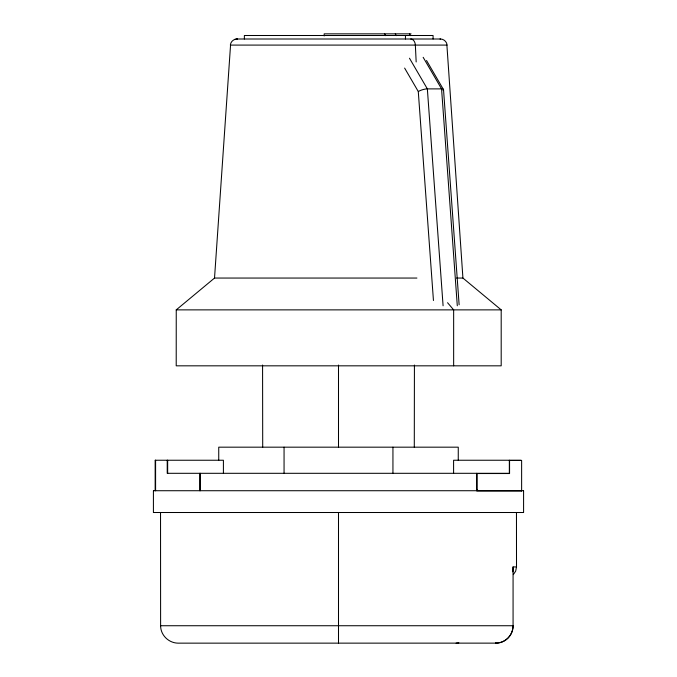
<?xml version="1.0" encoding="UTF-8"?>
<svg xmlns="http://www.w3.org/2000/svg" width="677" height="677" viewBox="0 0 677 677"><rect width="100%" height="100%" fill="white"/><g stroke="black" fill="none" stroke-linecap="round" stroke-linejoin="round"><path stroke-width="1.02" d="M324.173 35.949L324.173 33.85L411.049 33.85M516.466 512.506L516.509 566.937L513.073 566.937L513.073 625.734A17.45 17.306 -85.2 0 1 495.733 643.133L178.017 643.15C168.666 643.006 160.593 635.161 160.61 625.734L160.534 512.506M414.29 447.175L414.426 365.038M446.896 45.088L462.924 278.052L501.192 309.871L501.192 365.825L176.215 365.825L176.248 309.871L214.524 278.052L230.552 45.088M516.509 566.937L515.679 571.109L513.318 574.638M512.853 571.828L513.073 566.937M237.399 39.004C233.87 38.843 230.637 41.542 230.349 45.088L447.099 45.088C446.803 41.517 443.545 38.834 439.999 39.004M458.837 642.795L456.086 643.15M234.547 39.427L237.449 39.004M236.865 39.004L440.575 39.004M409.475 58.214L427.356 88.89L441.565 88.89L457.297 305.767M214.491 278.052L416.905 278.052M456.493 278.052L462.958 278.052M176.215 309.871L501.225 309.871M155.312 460.242L223.41 460.242L223.41 473.308M521.129 460.242L453.59 460.242L453.59 473.308M521.476 460.462L509.561 460.462L509.561 473.528L476.963 473.528L476.963 490.943L521.493 490.943M476.473 489.64L477.336 489.64M153.493 490.723L523.507 490.723M153.493 512.506L523.507 512.506M160.61 625.734L513.284 625.734M447.556 302.712L453.649 309.871L453.649 365.825M426.535 60.507L443.528 89.669L459.133 304.777M409.483 33.85L410.533 35.653M423.159 57.308L441.565 88.89M395.275 33.85L396.324 35.653M384.671 33.85L385.721 35.653M404.626 68.089L418.284 91.522L433.449 300.52M427.356 88.89L443.088 305.767M416.169 61.954L415.356 45.088A6.533 4.621 90 0 0 410.744 39.004M262.574 365.038L262.71 447.175M523.583 490.723L523.583 512.506M521.628 460.462L521.628 490.943M509.341 460.242L509.341 473.308L167.219 473.308L167.219 460.242M495.733 642.668L495.733 643.15A17.45 17.331 -90 0 0 513.107 625.734M476.743 473.308L476.743 490.723M458.261 460.242L458.261 447.175L218.739 447.175L218.739 460.242M433.077 39.004L433.077 35.5L244.372 35.5L244.372 39.004M405.455 35.5L405.455 39.004M392.939 447.175L392.939 473.308M338.5 365.038L338.5 447.175M338.5 512.506L338.5 643.15M284.061 447.175L284.061 473.308M200.257 473.308L200.257 490.723M199.817 473.308L199.817 490.723M167.659 460.242L167.659 473.308M155.592 460.242L155.592 490.723M155.16 460.242L155.16 490.723M153.417 490.723L153.417 512.506M418.318 91.522A6.694 1.836 -16.3 0 1 427.424 88.848M441.632 88.856A6.694 1.836 -16.3 0 1 443.08 90.515"/></g></svg>
